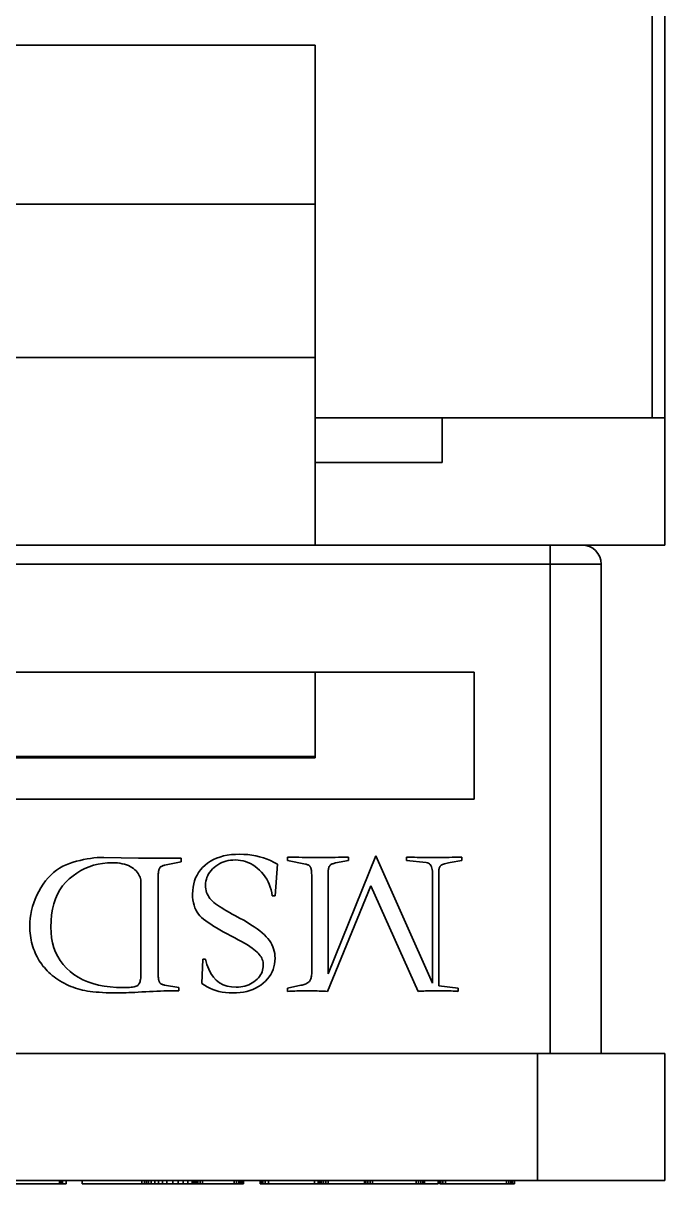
# Model space of a CAD drawing. Header units: millimetres. Extents: x -105 to 105, y -148 to 148.
# Drawn here: x 6.35 to 16.44, y 83.13 to 101.4 of the extents above; entities that cross this region are included whole.
import ezdxf

# ---------------------------------------------------------------- set-up
doc = ezdxf.new("R2010")
doc.units = ezdxf.units.MM
doc.layers.add('粗实线层', color=7, linetype='Continuous', lineweight=35)

msp = doc.modelspace()

# ---------------------------------------------------------------- linework, layer by layer
at = {"layer": '粗实线层', "color": 7, "lineweight": 35, "ltscale": 0.37}
for p, q in [((16.238, 95.184), (16.238, 110.984)), ((16.438, 95.184), (16.438, 110.984)), ((2.938, 101.05), (10.938, 101.05)), ((10.938, 101.05), (10.938, 98.55)), ((2.938, 98.55), (10.938, 98.55)), ((10.938, 98.55), (10.938, 96.137)), ((2.938, 96.137), (10.938, 96.137)), ((10.938, 96.137), (10.938, 93.184)), ((10.938, 95.184), (12.938, 95.184)), ((12.938, 94.484), (12.938, 95.184)), ((16.238, 95.184), (12.938, 95.184)), ((16.438, 95.184), (16.238, 95.184)), ((16.438, 93.184), (16.438, 95.184)), ((10.938, 94.484), (12.938, 94.484)), ((14.638, 93.184), (-0.762, 93.184)), ((14.188, 93.184), (16.438, 93.184)), ((14.638, 92.884), (14.638, 93.184)), ((15.138, 93.184), (14.638, 93.184)), ((14.638, 92.884), (-0.762, 92.884)), ((15.438, 92.884), (14.638, 92.884)), ((14.638, 85.184), (14.638, 92.884)), ((15.438, 85.184), (15.438, 92.884)), ((0.438, 91.184), (13.438, 91.184)), ((10.938, 91.184), (10.938, 89.858)), ((13.438, 91.184), (13.438, 89.184)), ((2.938, 89.858), (10.938, 89.858)), ((10.938, 89.837), (10.938, 89.858)), ((2.938, 89.837), (10.938, 89.837)), ((13.438, 89.184), (0.438, 89.184)), ((7.132, 88.193), (7.187, 88.209)), ((7.187, 88.209), (7.242, 88.223)), ((7.242, 88.223), (7.297, 88.236)), ((7.297, 88.236), (7.351, 88.246)), ((7.351, 88.246), (7.405, 88.254)), ((7.405, 88.254), (7.458, 88.261)), ((7.458, 88.261), (7.511, 88.266)), ((7.511, 88.266), (7.564, 88.268)), ((7.564, 88.268), (7.617, 88.269)), ((7.617, 88.269), (8.16, 88.256)), ((8.16, 88.256), (8.83, 88.256)), ((8.83, 88.202), (8.569, 88.145)), ((8.83, 88.256), (8.83, 88.202)), ((9.248, 88.18), (9.292, 88.209)), ((9.292, 88.209), (9.339, 88.235)), ((9.339, 88.235), (9.389, 88.257)), ((9.389, 88.257), (9.442, 88.276)), ((9.442, 88.276), (9.499, 88.292)), ((9.503, 88.2), (9.47, 88.187)), ((9.499, 88.292), (9.558, 88.304)), ((9.537, 88.21), (9.503, 88.2)), ((9.572, 88.219), (9.537, 88.21)), ((9.558, 88.304), (9.621, 88.313)), ((9.608, 88.224), (9.572, 88.219)), ((9.646, 88.228), (9.608, 88.224)), ((9.621, 88.313), (9.686, 88.318)), ((9.685, 88.229), (9.646, 88.228)), ((9.726, 88.228), (9.685, 88.229)), ((9.686, 88.318), (9.755, 88.32)), ((9.767, 88.223), (9.726, 88.228)), ((9.755, 88.32), (9.82, 88.318)), ((9.806, 88.215), (9.767, 88.223)), ((9.845, 88.204), (9.806, 88.215)), ((9.82, 88.318), (9.883, 88.313)), ((9.883, 88.189), (9.845, 88.204)), ((9.883, 88.313), (9.945, 88.305)), ((9.945, 88.305), (10.006, 88.294)), ((10.006, 88.294), (10.066, 88.28)), ((10.066, 88.28), (10.125, 88.263)), ((10.125, 88.263), (10.183, 88.242)), ((10.183, 88.242), (10.239, 88.219)), ((10.239, 88.219), (10.294, 88.192)), ((10.503, 88.222), (10.503, 88.276)), ((10.503, 88.276), (10.566, 88.274)), ((10.788, 88.165), (10.503, 88.222)), ((10.566, 88.274), (10.625, 88.272)), ((10.625, 88.272), (10.681, 88.271)), ((10.681, 88.271), (10.734, 88.27)), ((10.734, 88.27), (10.784, 88.268)), ((10.784, 88.268), (10.83, 88.268)), ((10.83, 88.268), (10.873, 88.267)), ((10.873, 88.267), (10.913, 88.266)), ((10.913, 88.266), (10.949, 88.266)), ((10.949, 88.266), (10.982, 88.266)), ((10.982, 88.266), (11.024, 88.266)), ((11.024, 88.266), (11.068, 88.266)), ((11.068, 88.266), (11.113, 88.267)), ((11.113, 88.267), (11.159, 88.268)), ((11.143, 86.436), (11.894, 88.293)), ((11.159, 88.268), (11.206, 88.268)), ((11.206, 88.268), (11.254, 88.27)), ((11.254, 88.27), (11.304, 88.271)), ((11.462, 88.222), (11.26, 88.182)), ((11.304, 88.271), (11.355, 88.272)), ((11.355, 88.272), (11.408, 88.274)), ((11.408, 88.274), (11.462, 88.276)), ((11.462, 88.276), (11.462, 88.222)), ((11.894, 88.293), (12.786, 86.292)), ((12.377, 88.222), (12.377, 88.276)), ((12.377, 88.276), (12.417, 88.274)), ((12.685, 88.189), (12.377, 88.222)), ((12.417, 88.274), (12.458, 88.272)), ((12.458, 88.272), (12.5, 88.271)), ((12.5, 88.271), (12.542, 88.27)), ((12.542, 88.27), (12.585, 88.268)), ((12.585, 88.268), (12.629, 88.268)), ((12.629, 88.268), (12.673, 88.267)), ((12.673, 88.267), (12.718, 88.266)), ((12.718, 88.266), (12.763, 88.266)), ((12.763, 88.266), (12.809, 88.266)), ((12.809, 88.266), (12.844, 88.266)), ((12.844, 88.266), (12.881, 88.266)), ((12.881, 88.266), (12.92, 88.267)), ((12.92, 88.267), (12.961, 88.268)), ((12.961, 88.268), (13.004, 88.268)), ((13.004, 88.268), (13.048, 88.27)), ((13.048, 88.27), (13.094, 88.271)), ((13.245, 88.222), (13.061, 88.189)), ((13.094, 88.271), (13.143, 88.272)), ((13.143, 88.272), (13.193, 88.274)), ((13.193, 88.274), (13.245, 88.276)), ((13.245, 88.276), (13.245, 88.222)), ((6.78, 87.992), (6.825, 88.033)), ((6.825, 88.033), (6.871, 88.069)), ((6.871, 88.069), (6.919, 88.102)), ((6.919, 88.102), (6.97, 88.13)), ((6.97, 88.13), (7.022, 88.155)), ((7.022, 88.155), (7.077, 88.175)), ((7.077, 88.175), (7.132, 88.193)), ((7.192, 88.024), (7.131, 87.981)), ((7.254, 88.062), (7.192, 88.024)), ((7.319, 88.094), (7.254, 88.062)), ((7.386, 88.122), (7.319, 88.094)), ((7.454, 88.145), (7.386, 88.122)), ((7.525, 88.163), (7.454, 88.145)), ((7.597, 88.175), (7.525, 88.163)), ((7.671, 88.183), (7.597, 88.175)), ((7.747, 88.186), (7.671, 88.183)), ((7.79, 88.185), (7.747, 88.186)), ((7.83, 88.182), (7.79, 88.185)), ((7.869, 88.177), (7.83, 88.182)), ((7.905, 88.171), (7.869, 88.177)), ((7.94, 88.162), (7.905, 88.171)), ((7.972, 88.152), (7.94, 88.162)), ((8.002, 88.14), (7.972, 88.152)), ((8.03, 88.127), (8.002, 88.14)), ((8.057, 88.111), (8.03, 88.127)), ((8.081, 88.093), (8.057, 88.111)), ((8.103, 88.075), (8.081, 88.093)), ((8.122, 88.056), (8.103, 88.075)), ((8.14, 88.037), (8.122, 88.056)), ((8.155, 88.017), (8.14, 88.037)), ((8.168, 87.997), (8.155, 88.017)), ((8.473, 88.025), (8.472, 88.009)), ((8.475, 88.04), (8.473, 88.025)), ((8.477, 88.053), (8.475, 88.04)), ((8.479, 88.065), (8.477, 88.053)), ((8.482, 88.076), (8.479, 88.065)), ((8.485, 88.086), (8.482, 88.076)), ((8.489, 88.094), (8.485, 88.086)), ((8.493, 88.102), (8.489, 88.094)), ((8.498, 88.108), (8.493, 88.102)), ((8.503, 88.114), (8.498, 88.108)), ((8.509, 88.12), (8.503, 88.114)), ((8.516, 88.125), (8.509, 88.12)), ((8.523, 88.129), (8.516, 88.125)), ((8.531, 88.134), (8.523, 88.129)), ((8.539, 88.137), (8.531, 88.134)), ((8.548, 88.14), (8.539, 88.137)), ((8.558, 88.143), (8.548, 88.14)), ((8.569, 88.145), (8.558, 88.143)), ((9.082, 87.991), (9.107, 88.034)), ((9.107, 88.034), (9.137, 88.074)), ((9.137, 88.074), (9.17, 88.111)), ((9.17, 88.111), (9.207, 88.147)), ((9.207, 88.147), (9.248, 88.18)), ((9.282, 88.037), (9.264, 88.01)), ((9.302, 88.063), (9.282, 88.037)), ((9.326, 88.088), (9.302, 88.063)), ((9.351, 88.112), (9.326, 88.088)), ((9.379, 88.134), (9.351, 88.112)), ((9.408, 88.154), (9.379, 88.134)), ((9.438, 88.172), (9.408, 88.154)), ((9.47, 88.187), (9.438, 88.172)), ((9.921, 88.172), (9.883, 88.189)), ((9.958, 88.151), (9.921, 88.172)), ((9.994, 88.127), (9.958, 88.151)), ((10.029, 88.1), (9.994, 88.127)), ((10.064, 88.07), (10.029, 88.1)), ((10.096, 88.037), (10.064, 88.07)), ((10.126, 88.003), (10.096, 88.037)), ((10.294, 88.192), (10.349, 88.162)), ((10.349, 88.162), (10.312, 87.663)), ((10.799, 88.163), (10.788, 88.165)), ((10.81, 88.159), (10.799, 88.163)), ((10.82, 88.155), (10.81, 88.159)), ((10.829, 88.151), (10.82, 88.155)), ((10.838, 88.147), (10.829, 88.151)), ((10.845, 88.141), (10.838, 88.147)), ((10.852, 88.136), (10.845, 88.141)), ((10.857, 88.13), (10.852, 88.136)), ((10.862, 88.124), (10.857, 88.13)), ((10.867, 88.117), (10.862, 88.124)), ((10.87, 88.109), (10.867, 88.117)), ((10.873, 88.1), (10.87, 88.109)), ((10.876, 88.09), (10.873, 88.1)), ((10.878, 88.078), (10.876, 88.09)), ((10.88, 88.064), (10.878, 88.078)), ((10.882, 88.05), (10.88, 88.064)), ((10.883, 88.034), (10.882, 88.05)), ((10.884, 88.017), (10.883, 88.034)), ((11.144, 88.038), (11.143, 88.02)), ((11.143, 88.02), (11.143, 88.001)), ((11.145, 88.054), (11.144, 88.038)), ((11.146, 88.069), (11.145, 88.054)), ((11.148, 88.082), (11.146, 88.069)), ((11.15, 88.095), (11.148, 88.082)), ((11.153, 88.106), (11.15, 88.095)), ((11.156, 88.116), (11.153, 88.106)), ((11.159, 88.125), (11.156, 88.116)), ((11.163, 88.132), (11.159, 88.125)), ((11.168, 88.138), (11.163, 88.132)), ((11.174, 88.145), (11.168, 88.138)), ((11.18, 88.151), (11.174, 88.145)), ((11.188, 88.156), (11.18, 88.151)), ((11.198, 88.161), (11.188, 88.156)), ((11.208, 88.166), (11.198, 88.161)), ((11.219, 88.171), (11.208, 88.166)), ((11.232, 88.175), (11.219, 88.171)), ((11.246, 88.179), (11.232, 88.175)), ((11.26, 88.182), (11.246, 88.179)), ((12.704, 88.185), (12.685, 88.189)), ((12.721, 88.179), (12.704, 88.185)), ((12.736, 88.17), (12.721, 88.179)), ((12.749, 88.157), (12.736, 88.17)), ((12.761, 88.142), (12.749, 88.157)), ((12.77, 88.124), (12.761, 88.142)), ((12.777, 88.103), (12.77, 88.124)), ((12.782, 88.078), (12.777, 88.103)), ((12.785, 88.051), (12.782, 88.078)), ((12.786, 88.021), (12.785, 88.051)), ((12.786, 86.292), (12.786, 88.021)), ((12.884, 88.052), (12.883, 88.037)), ((12.883, 88.037), (12.883, 88.021)), ((12.883, 88.021), (12.883, 86.251)), ((12.885, 88.065), (12.884, 88.052)), ((12.887, 88.078), (12.885, 88.065)), ((12.889, 88.09), (12.887, 88.078)), ((12.892, 88.1), (12.889, 88.09)), ((12.895, 88.11), (12.892, 88.1)), ((12.899, 88.119), (12.895, 88.11)), ((12.903, 88.127), (12.899, 88.119)), ((12.908, 88.134), (12.903, 88.127)), ((12.914, 88.14), (12.908, 88.134)), ((12.922, 88.146), (12.914, 88.14)), ((12.932, 88.152), (12.922, 88.146)), ((12.944, 88.158), (12.932, 88.152)), ((12.959, 88.163), (12.944, 88.158)), ((12.975, 88.169), (12.959, 88.163)), ((12.993, 88.174), (12.975, 88.169)), ((13.014, 88.179), (12.993, 88.174)), ((13.036, 88.184), (13.014, 88.179)), ((13.061, 88.189), (13.036, 88.184)), ((6.624, 87.792), (6.66, 87.848)), ((6.66, 87.848), (6.698, 87.9)), ((6.698, 87.9), (6.738, 87.948)), ((6.738, 87.948), (6.78, 87.992)), ((7.017, 87.879), (6.967, 87.821)), ((7.072, 87.932), (7.017, 87.879)), ((7.131, 87.981), (7.072, 87.932)), ((8.178, 87.977), (8.168, 87.997)), ((8.186, 87.957), (8.178, 87.977)), ((8.192, 87.936), (8.186, 87.957)), ((8.195, 87.915), (8.192, 87.936)), ((8.196, 87.894), (8.195, 87.915)), ((8.196, 86.419), (8.196, 87.894)), ((8.472, 87.993), (8.471, 87.974)), ((8.471, 87.974), (8.471, 86.419)), ((8.472, 88.009), (8.472, 87.993)), ((9.019, 87.801), (9.029, 87.852)), ((9.029, 87.852), (9.042, 87.901)), ((9.042, 87.901), (9.06, 87.947)), ((9.06, 87.947), (9.082, 87.991)), ((9.217, 87.863), (9.216, 87.83)), ((9.221, 87.894), (9.217, 87.863)), ((9.228, 87.925), (9.221, 87.894)), ((9.237, 87.954), (9.228, 87.925)), ((9.25, 87.983), (9.237, 87.954)), ((9.264, 88.01), (9.25, 87.983)), ((10.154, 87.966), (10.126, 88.003)), ((10.178, 87.928), (10.154, 87.966)), ((10.199, 87.888), (10.178, 87.928)), ((10.218, 87.847), (10.199, 87.888)), ((10.234, 87.803), (10.218, 87.847)), ((10.885, 87.998), (10.884, 88.017)), ((10.885, 87.978), (10.885, 87.998)), ((10.885, 86.456), (10.885, 87.978)), ((11.143, 88.001), (11.143, 86.436)), ((6.535, 87.615), (6.562, 87.675)), ((6.562, 87.675), (6.591, 87.733)), ((6.591, 87.733), (6.624, 87.792)), ((6.886, 87.689), (6.854, 87.616)), ((6.924, 87.758), (6.886, 87.689)), ((6.967, 87.821), (6.924, 87.758)), ((9.011, 87.693), (9.013, 87.748)), ((9.012, 87.645), (9.011, 87.693)), ((9.013, 87.748), (9.019, 87.801)), ((9.216, 87.83), (9.217, 87.801)), ((9.217, 87.801), (9.22, 87.773)), ((9.22, 87.773), (9.225, 87.746)), ((9.225, 87.746), (9.233, 87.72)), ((9.233, 87.72), (9.243, 87.694)), ((9.243, 87.694), (9.255, 87.67)), ((9.255, 87.67), (9.269, 87.647)), ((10.247, 87.758), (10.234, 87.803)), ((10.257, 87.711), (10.247, 87.758)), ((10.265, 87.663), (10.257, 87.711)), ((10.312, 87.663), (10.265, 87.663)), ((11.814, 87.823), (11.136, 86.161)), ((12.558, 86.161), (11.814, 87.823)), ((6.478, 87.435), (6.494, 87.495)), ((6.494, 87.495), (6.513, 87.556)), ((6.513, 87.556), (6.535, 87.615)), ((6.828, 87.538), (6.808, 87.454)), ((6.854, 87.616), (6.828, 87.538)), ((9.017, 87.6), (9.012, 87.645)), ((9.024, 87.557), (9.017, 87.6)), ((9.034, 87.516), (9.024, 87.557)), ((9.047, 87.478), (9.034, 87.516)), ((9.062, 87.443), (9.047, 87.478)), ((9.269, 87.647), (9.285, 87.624)), ((9.285, 87.624), (9.304, 87.603)), ((9.304, 87.603), (9.325, 87.582)), ((9.325, 87.582), (9.348, 87.562)), ((9.348, 87.562), (9.374, 87.541)), ((9.374, 87.541), (9.403, 87.519)), ((9.403, 87.519), (9.434, 87.497)), ((9.434, 87.497), (9.469, 87.474)), ((9.469, 87.474), (9.507, 87.451)), ((6.452, 87.249), (6.457, 87.312)), ((6.457, 87.312), (6.466, 87.373)), ((6.466, 87.373), (6.478, 87.435)), ((6.793, 87.366), (6.785, 87.272)), ((6.808, 87.454), (6.793, 87.366)), ((9.081, 87.409), (9.062, 87.443)), ((9.102, 87.378), (9.081, 87.409)), ((9.126, 87.35), (9.102, 87.378)), ((9.154, 87.324), (9.126, 87.35)), ((9.184, 87.299), (9.154, 87.324)), ((9.218, 87.273), (9.184, 87.299)), ((9.507, 87.451), (9.547, 87.427)), ((9.547, 87.427), (9.59, 87.402)), ((9.59, 87.402), (9.636, 87.377)), ((9.636, 87.377), (9.685, 87.351)), ((9.685, 87.351), (9.752, 87.315)), ((9.752, 87.315), (9.816, 87.28)), ((6.45, 87.187), (6.452, 87.249)), ((6.451, 87.149), (6.45, 87.187)), ((6.452, 87.112), (6.451, 87.149)), ((6.455, 87.076), (6.452, 87.112)), ((6.785, 87.272), (6.782, 87.173)), ((6.782, 87.173), (6.785, 87.087)), ((9.255, 87.246), (9.218, 87.273)), ((9.296, 87.218), (9.255, 87.246)), ((9.34, 87.19), (9.296, 87.218)), ((9.388, 87.161), (9.34, 87.19)), ((9.439, 87.131), (9.388, 87.161)), ((9.494, 87.1), (9.439, 87.131)), ((9.816, 87.28), (9.875, 87.245)), ((9.875, 87.245), (9.93, 87.211)), ((9.93, 87.211), (9.981, 87.178)), ((9.981, 87.178), (10.027, 87.146)), ((10.027, 87.146), (10.069, 87.114)), ((10.069, 87.114), (10.108, 87.083)), ((6.46, 87.04), (6.455, 87.076)), ((6.465, 87.004), (6.46, 87.04)), ((6.472, 86.969), (6.465, 87.004)), ((6.48, 86.934), (6.472, 86.969)), ((6.489, 86.899), (6.48, 86.934)), ((6.785, 87.087), (6.794, 87.004)), ((6.794, 87.004), (6.809, 86.925)), ((6.809, 86.925), (6.83, 86.849)), ((9.553, 87.068), (9.494, 87.1)), ((9.614, 87.036), (9.553, 87.068)), ((9.675, 87.004), (9.614, 87.036)), ((9.731, 86.974), (9.675, 87.004)), ((9.782, 86.945), (9.731, 86.974)), ((9.83, 86.918), (9.782, 86.945)), ((10.108, 87.083), (10.141, 87.052)), ((10.141, 87.052), (10.171, 87.022)), ((10.171, 87.022), (10.197, 86.992)), ((10.197, 86.992), (10.22, 86.962)), ((10.22, 86.962), (10.241, 86.93)), ((10.241, 86.93), (10.259, 86.897)), ((6.499, 86.865), (6.489, 86.899)), ((6.51, 86.831), (6.499, 86.865)), ((6.523, 86.798), (6.51, 86.831)), ((6.536, 86.766), (6.523, 86.798)), ((6.551, 86.734), (6.536, 86.766)), ((6.83, 86.849), (6.857, 86.778)), ((6.857, 86.778), (6.89, 86.71)), ((9.873, 86.892), (9.83, 86.918)), ((9.912, 86.867), (9.873, 86.892)), ((9.947, 86.843), (9.912, 86.867)), ((9.977, 86.821), (9.947, 86.843)), ((10.003, 86.8), (9.977, 86.821)), ((10.025, 86.781), (10.003, 86.8)), ((10.044, 86.762), (10.025, 86.781)), ((10.061, 86.743), (10.044, 86.762)), ((10.076, 86.723), (10.061, 86.743)), ((10.259, 86.897), (10.274, 86.864)), ((10.274, 86.864), (10.286, 86.83)), ((10.286, 86.83), (10.296, 86.794)), ((10.296, 86.794), (10.303, 86.758)), ((10.303, 86.758), (10.307, 86.722)), ((6.566, 86.703), (6.551, 86.734)), ((6.583, 86.673), (6.566, 86.703)), ((6.6, 86.644), (6.583, 86.673)), ((6.619, 86.615), (6.6, 86.644)), ((6.638, 86.588), (6.619, 86.615)), ((6.658, 86.561), (6.638, 86.588)), ((6.68, 86.535), (6.658, 86.561)), ((6.89, 86.71), (6.93, 86.646)), ((6.93, 86.646), (6.975, 86.585)), ((6.975, 86.585), (7.026, 86.529)), ((9.159, 86.285), (9.172, 86.667)), ((9.172, 86.667), (9.216, 86.667)), ((9.216, 86.667), (9.238, 86.584)), ((9.238, 86.584), (9.266, 86.509)), ((10.088, 86.703), (10.076, 86.723)), ((10.099, 86.683), (10.088, 86.703)), ((10.108, 86.662), (10.099, 86.683)), ((10.115, 86.641), (10.108, 86.662)), ((10.12, 86.62), (10.115, 86.641)), ((10.123, 86.598), (10.12, 86.62)), ((10.124, 86.576), (10.123, 86.598)), ((10.123, 86.549), (10.124, 86.576)), ((10.301, 86.592), (10.292, 86.548)), ((10.307, 86.637), (10.301, 86.592)), ((10.307, 86.722), (10.308, 86.684)), ((10.308, 86.684), (10.307, 86.637)), ((6.702, 86.509), (6.68, 86.535)), ((6.726, 86.484), (6.702, 86.509)), ((6.75, 86.46), (6.726, 86.484)), ((6.776, 86.436), (6.75, 86.46)), ((6.804, 86.413), (6.776, 86.436)), ((6.832, 86.391), (6.804, 86.413)), ((6.862, 86.37), (6.832, 86.391)), ((7.026, 86.529), (7.084, 86.476)), ((7.084, 86.476), (7.146, 86.428)), ((7.146, 86.428), (7.214, 86.384)), ((7.214, 86.384), (7.286, 86.346)), ((8.195, 86.372), (8.196, 86.394)), ((8.196, 86.394), (8.196, 86.419)), ((8.471, 86.419), (8.472, 86.403)), ((8.472, 86.403), (8.472, 86.389)), ((8.472, 86.389), (8.473, 86.375)), ((8.473, 86.375), (8.475, 86.362)), ((9.266, 86.509), (9.3, 86.443)), ((9.3, 86.443), (9.339, 86.386)), ((9.339, 86.386), (9.385, 86.338)), ((10.025, 86.353), (10.046, 86.375)), ((10.046, 86.375), (10.064, 86.397)), ((10.064, 86.397), (10.08, 86.421)), ((10.08, 86.421), (10.093, 86.445)), ((10.093, 86.445), (10.104, 86.47)), ((10.104, 86.47), (10.113, 86.495)), ((10.113, 86.495), (10.119, 86.522)), ((10.119, 86.522), (10.123, 86.549)), ((10.218, 86.392), (10.19, 86.357)), ((10.242, 86.428), (10.218, 86.392)), ((10.262, 86.467), (10.242, 86.428)), ((10.279, 86.507), (10.262, 86.467)), ((10.292, 86.548), (10.279, 86.507)), ((10.876, 86.373), (10.879, 86.387)), ((10.879, 86.387), (10.882, 86.403)), ((10.882, 86.403), (10.883, 86.419)), ((10.883, 86.419), (10.885, 86.437)), ((10.885, 86.437), (10.885, 86.456)), ((6.893, 86.348), (6.862, 86.37)), ((6.925, 86.328), (6.893, 86.348)), ((6.958, 86.308), (6.925, 86.328)), ((6.992, 86.289), (6.958, 86.308)), ((7.026, 86.272), (6.992, 86.289)), ((7.061, 86.255), (7.026, 86.272)), ((7.097, 86.24), (7.061, 86.255)), ((7.133, 86.226), (7.097, 86.24)), ((7.169, 86.213), (7.133, 86.226)), ((7.206, 86.202), (7.169, 86.213)), ((7.243, 86.191), (7.206, 86.202)), ((7.28, 86.182), (7.243, 86.191)), ((7.286, 86.346), (7.362, 86.313)), ((7.362, 86.313), (7.444, 86.285)), ((7.444, 86.285), (7.53, 86.262)), ((7.53, 86.262), (7.621, 86.244)), ((7.621, 86.244), (7.716, 86.231)), ((7.716, 86.231), (7.817, 86.224)), ((7.817, 86.224), (7.922, 86.221)), ((7.922, 86.221), (7.956, 86.222)), ((7.956, 86.222), (7.989, 86.223)), ((7.989, 86.223), (8.018, 86.224)), ((8.018, 86.224), (8.045, 86.227)), ((8.045, 86.227), (8.069, 86.23)), ((8.069, 86.23), (8.091, 86.234)), ((8.091, 86.234), (8.109, 86.238)), ((8.109, 86.238), (8.125, 86.244)), ((8.125, 86.244), (8.139, 86.25)), ((8.139, 86.25), (8.15, 86.256)), ((8.15, 86.256), (8.158, 86.264)), ((8.158, 86.264), (8.166, 86.274)), ((8.166, 86.274), (8.174, 86.286)), ((8.174, 86.286), (8.18, 86.299)), ((8.18, 86.299), (8.185, 86.315)), ((8.185, 86.315), (8.189, 86.332)), ((8.189, 86.332), (8.192, 86.351)), ((8.192, 86.351), (8.195, 86.372)), ((8.475, 86.362), (8.476, 86.35)), ((8.476, 86.35), (8.479, 86.339)), ((8.479, 86.339), (8.481, 86.329)), ((8.481, 86.329), (8.484, 86.32)), ((8.484, 86.32), (8.488, 86.312)), ((8.488, 86.312), (8.491, 86.305)), ((8.491, 86.305), (8.496, 86.298)), ((8.496, 86.298), (8.501, 86.292)), ((8.501, 86.292), (8.507, 86.287)), ((8.507, 86.287), (8.513, 86.282)), ((8.513, 86.282), (8.521, 86.277)), ((8.521, 86.277), (8.529, 86.273)), ((8.529, 86.273), (8.538, 86.27)), ((8.538, 86.27), (8.547, 86.266)), ((8.547, 86.266), (8.558, 86.264)), ((8.558, 86.264), (8.569, 86.261)), ((8.569, 86.261), (8.797, 86.221)), ((8.797, 86.221), (8.797, 86.168)), ((9.198, 86.257), (9.159, 86.285)), ((9.239, 86.232), (9.198, 86.257)), ((9.283, 86.21), (9.239, 86.232)), ((9.328, 86.19), (9.283, 86.21)), ((9.385, 86.338), (9.436, 86.298)), ((9.436, 86.298), (9.493, 86.267)), ((9.493, 86.267), (9.556, 86.245)), ((9.556, 86.245), (9.624, 86.232)), ((9.624, 86.232), (9.698, 86.228)), ((9.698, 86.228), (9.734, 86.229)), ((9.734, 86.229), (9.768, 86.232)), ((9.768, 86.232), (9.802, 86.237)), ((9.802, 86.237), (9.834, 86.244)), ((9.834, 86.244), (9.865, 86.254)), ((9.865, 86.254), (9.894, 86.265)), ((9.894, 86.265), (9.923, 86.279)), ((9.959, 86.193), (9.912, 86.176)), ((9.923, 86.279), (9.95, 86.294)), ((9.95, 86.294), (9.977, 86.312)), ((10.003, 86.213), (9.959, 86.193)), ((9.977, 86.312), (10.002, 86.332)), ((10.002, 86.332), (10.025, 86.353)), ((10.046, 86.236), (10.003, 86.213)), ((10.086, 86.262), (10.046, 86.236)), ((10.124, 86.292), (10.086, 86.262)), ((10.159, 86.323), (10.124, 86.292)), ((10.19, 86.357), (10.159, 86.323)), ((10.506, 86.214), (10.714, 86.258)), ((10.506, 86.161), (10.506, 86.214)), ((10.714, 86.258), (10.733, 86.262)), ((10.733, 86.262), (10.75, 86.267)), ((10.75, 86.267), (10.767, 86.272)), ((10.767, 86.272), (10.782, 86.277)), ((10.782, 86.277), (10.796, 86.283)), ((10.796, 86.283), (10.809, 86.289)), ((10.809, 86.289), (10.821, 86.296)), ((10.821, 86.296), (10.831, 86.303)), ((10.831, 86.303), (10.84, 86.311)), ((10.84, 86.311), (10.848, 86.318)), ((10.848, 86.318), (10.855, 86.327)), ((10.855, 86.327), (10.861, 86.337)), ((10.861, 86.337), (10.867, 86.348)), ((10.867, 86.348), (10.872, 86.36)), ((10.872, 86.36), (10.876, 86.373)), ((12.883, 86.251), (13.188, 86.214)), ((13.188, 86.214), (13.188, 86.161)), ((7.318, 86.174), (7.28, 86.182)), ((7.358, 86.167), (7.318, 86.174)), ((7.4, 86.161), (7.358, 86.167)), ((7.445, 86.155), (7.4, 86.161)), ((7.493, 86.151), (7.445, 86.155)), ((7.544, 86.147), (7.493, 86.151)), ((7.597, 86.143), (7.544, 86.147)), ((7.653, 86.141), (7.597, 86.143)), ((7.712, 86.139), (7.653, 86.141)), ((7.773, 86.138), (7.712, 86.139)), ((7.838, 86.137), (7.773, 86.138)), ((7.865, 86.138), (7.838, 86.137)), ((7.896, 86.138), (7.865, 86.138)), ((7.931, 86.139), (7.896, 86.138)), ((7.969, 86.14), (7.931, 86.139)), ((8.01, 86.142), (7.969, 86.14)), ((8.056, 86.144), (8.01, 86.142)), ((8.105, 86.146), (8.056, 86.144)), ((8.157, 86.149), (8.105, 86.146)), ((8.214, 86.152), (8.157, 86.149)), ((8.274, 86.156), (8.214, 86.152)), ((8.334, 86.159), (8.274, 86.156)), ((8.393, 86.162), (8.334, 86.159)), ((8.45, 86.165), (8.393, 86.162)), ((8.505, 86.167), (8.45, 86.165)), ((8.559, 86.168), (8.505, 86.167)), ((8.61, 86.169), (8.559, 86.168)), ((8.659, 86.169), (8.61, 86.169)), ((8.707, 86.169), (8.659, 86.169)), ((8.753, 86.169), (8.707, 86.169)), ((8.797, 86.168), (8.753, 86.169)), ((9.376, 86.174), (9.328, 86.19)), ((9.425, 86.161), (9.376, 86.174)), ((9.477, 86.151), (9.425, 86.161)), ((9.531, 86.143), (9.477, 86.151)), ((9.587, 86.139), (9.531, 86.143)), ((9.645, 86.137), (9.587, 86.139)), ((9.703, 86.139), (9.645, 86.137)), ((9.758, 86.144), (9.703, 86.139)), ((9.812, 86.151), (9.758, 86.144)), ((9.863, 86.162), (9.812, 86.151)), ((9.912, 86.176), (9.863, 86.162)), ((10.535, 86.163), (10.506, 86.161)), ((10.563, 86.164), (10.535, 86.163)), ((10.592, 86.166), (10.563, 86.164)), ((10.622, 86.167), (10.592, 86.166)), ((10.652, 86.168), (10.622, 86.167)), ((10.682, 86.169), (10.652, 86.168)), ((10.713, 86.17), (10.682, 86.169)), ((10.744, 86.17), (10.713, 86.17)), ((10.776, 86.171), (10.744, 86.17)), ((10.808, 86.171), (10.776, 86.171)), ((10.841, 86.171), (10.808, 86.171)), ((10.874, 86.17), (10.841, 86.171)), ((10.906, 86.17), (10.874, 86.17)), ((10.939, 86.169), (10.906, 86.17)), ((10.972, 86.168), (10.939, 86.169)), ((11.005, 86.167), (10.972, 86.168)), ((11.038, 86.166), (11.005, 86.167)), ((11.071, 86.164), (11.038, 86.166)), ((11.104, 86.163), (11.071, 86.164)), ((11.136, 86.161), (11.104, 86.163)), ((12.576, 86.163), (12.558, 86.161)), ((12.597, 86.164), (12.576, 86.163)), ((12.621, 86.166), (12.597, 86.164)), ((12.647, 86.167), (12.621, 86.166)), ((12.677, 86.168), (12.647, 86.167)), ((12.709, 86.169), (12.677, 86.168)), ((12.744, 86.17), (12.709, 86.169)), ((12.782, 86.17), (12.744, 86.17)), ((12.823, 86.171), (12.782, 86.17)), ((12.866, 86.171), (12.823, 86.171)), ((12.917, 86.171), (12.866, 86.171)), ((12.964, 86.17), (12.917, 86.171)), ((13.006, 86.17), (12.964, 86.17)), ((13.045, 86.169), (13.006, 86.17)), ((13.079, 86.168), (13.045, 86.169)), ((13.109, 86.167), (13.079, 86.168)), ((13.135, 86.166), (13.109, 86.167)), ((13.157, 86.164), (13.135, 86.166)), ((13.174, 86.163), (13.157, 86.164)), ((13.188, 86.161), (13.174, 86.163)), ((14.438, 85.184), (-0.562, 85.184)), ((14.438, 83.184), (14.438, 85.184)), ((16.438, 85.184), (14.438, 85.184)), ((16.438, 83.184), (16.438, 85.184)), ((14.438, 83.184), (-0.562, 83.184)), ((5.542, 83.134), (6.921, 83.134)), ((6.92, 83.134), (6.931, 83.134)), ((6.921, 83.184), (6.921, 83.134)), ((6.931, 83.184), (6.931, 83.134)), ((6.931, 83.134), (6.941, 83.134)), ((6.941, 83.184), (6.941, 83.134)), ((6.941, 83.134), (6.95, 83.134)), ((6.95, 83.184), (6.95, 83.134)), ((6.95, 83.134), (6.957, 83.134)), ((6.957, 83.184), (6.957, 83.134)), ((6.957, 83.134), (6.964, 83.134)), ((6.964, 83.184), (6.964, 83.134)), ((6.964, 83.134), (7.025, 83.134)), ((7.025, 83.184), (7.025, 83.134)), ((7.276, 83.184), (7.276, 83.134)), ((7.276, 83.134), (7.327, 83.134)), ((7.327, 83.134), (7.379, 83.134)), ((7.379, 83.134), (7.43, 83.134)), ((7.43, 83.134), (7.482, 83.134)), ((7.482, 83.134), (7.534, 83.134)), ((7.534, 83.134), (7.586, 83.134)), ((7.586, 83.134), (7.639, 83.134)), ((7.639, 83.134), (7.692, 83.134)), ((7.692, 83.134), (7.745, 83.134)), ((7.745, 83.134), (7.798, 83.134)), ((7.798, 83.134), (7.872, 83.134)), ((7.872, 83.134), (7.941, 83.134)), ((7.941, 83.134), (8.005, 83.134)), ((8.005, 83.134), (8.065, 83.134)), ((8.065, 83.134), (8.119, 83.134)), ((8.119, 83.134), (8.169, 83.134)), ((8.169, 83.134), (8.214, 83.134)), ((8.214, 83.184), (8.214, 83.134)), ((8.214, 83.134), (8.254, 83.134)), ((8.254, 83.184), (8.254, 83.134)), ((8.254, 83.134), (8.289, 83.134)), ((8.289, 83.184), (8.289, 83.134)), ((8.289, 83.134), (8.319, 83.134)), ((8.319, 83.184), (8.319, 83.134)), ((8.319, 83.134), (8.359, 83.134)), ((8.359, 83.184), (8.359, 83.134)), ((8.359, 83.134), (8.416, 83.134)), ((8.416, 83.184), (8.416, 83.134)), ((8.416, 83.134), (8.476, 83.134)), ((8.476, 83.184), (8.476, 83.134)), ((8.476, 83.134), (8.54, 83.134)), ((8.54, 83.184), (8.54, 83.134)), ((8.54, 83.134), (8.609, 83.134)), ((8.609, 83.184), (8.609, 83.134)), ((8.609, 83.134), (8.7, 83.134)), ((8.7, 83.184), (8.7, 83.134)), ((8.7, 83.134), (8.785, 83.134)), ((8.785, 83.184), (8.785, 83.134)), ((8.785, 83.134), (8.864, 83.134)), ((8.864, 83.184), (8.864, 83.134)), ((8.864, 83.134), (8.936, 83.134)), ((8.936, 83.184), (8.936, 83.134)), ((8.936, 83.134), (9.003, 83.134)), ((9.003, 83.184), (9.003, 83.134)), ((9.003, 83.134), (9.022, 83.134)), ((9.022, 83.184), (9.022, 83.134)), ((9.022, 83.134), (9.042, 83.134)), ((9.042, 83.184), (9.042, 83.134)), ((9.042, 83.134), (9.067, 83.134)), ((9.067, 83.184), (9.067, 83.134)), ((9.067, 83.134), (9.096, 83.134)), ((9.096, 83.184), (9.096, 83.134)), ((9.096, 83.134), (9.129, 83.134)), ((9.129, 83.184), (9.129, 83.134)), ((9.129, 83.134), (9.167, 83.134)), ((9.167, 83.184), (9.167, 83.134)), ((9.167, 83.134), (9.208, 83.134)), ((9.208, 83.134), (9.254, 83.134)), ((9.254, 83.134), (9.304, 83.134)), ((9.304, 83.134), (9.358, 83.134)), ((9.358, 83.134), (9.416, 83.134)), ((9.416, 83.134), (9.474, 83.134)), ((9.474, 83.134), (9.528, 83.134)), ((9.528, 83.134), (9.578, 83.134)), ((9.578, 83.134), (9.624, 83.134)), ((9.624, 83.134), (9.666, 83.134)), ((9.666, 83.184), (9.666, 83.134)), ((9.666, 83.134), (9.704, 83.134)), ((9.704, 83.184), (9.704, 83.134)), ((9.704, 83.134), (9.737, 83.134)), ((9.737, 83.184), (9.737, 83.134)), ((9.737, 83.134), (9.767, 83.134)), ((9.767, 83.184), (9.767, 83.134)), ((9.767, 83.134), (9.792, 83.134)), ((9.792, 83.184), (9.792, 83.134)), ((9.792, 83.134), (9.814, 83.134)), ((9.814, 83.184), (9.814, 83.134)), ((10.072, 83.184), (10.072, 83.134)), ((10.072, 83.134), (10.088, 83.134)), ((10.088, 83.184), (10.088, 83.134)), ((10.088, 83.134), (10.115, 83.134)), ((10.115, 83.184), (10.115, 83.134)), ((10.115, 83.134), (10.155, 83.134)), ((10.155, 83.184), (10.155, 83.134)), ((10.155, 83.134), (10.206, 83.134)), ((10.206, 83.184), (10.206, 83.134)), ((10.206, 83.134), (10.27, 83.134)), ((10.27, 83.134), (10.346, 83.134)), ((10.346, 83.134), (10.434, 83.134)), ((10.434, 83.134), (10.534, 83.134)), ((10.534, 83.134), (10.647, 83.134)), ((10.647, 83.134), (10.771, 83.134)), ((10.771, 83.134), (10.803, 83.134)), ((10.803, 83.134), (10.835, 83.134)), ((10.835, 83.134), (10.866, 83.134)), ((10.866, 83.134), (10.897, 83.134)), ((10.897, 83.134), (10.927, 83.134)), ((10.927, 83.184), (10.927, 83.134)), ((10.927, 83.134), (10.956, 83.134)), ((10.956, 83.134), (10.985, 83.134)), ((10.985, 83.184), (10.985, 83.134)), ((10.985, 83.134), (11.013, 83.134)), ((11.013, 83.184), (11.013, 83.134)), ((11.013, 83.134), (11.041, 83.134)), ((11.041, 83.184), (11.041, 83.134)), ((11.041, 83.134), (11.069, 83.134)), ((11.069, 83.184), (11.069, 83.134)), ((11.071, 83.184), (11.071, 83.134)), ((11.071, 83.134), (11.108, 83.134)), ((11.108, 83.184), (11.108, 83.134)), ((11.108, 83.134), (11.146, 83.134)), ((11.146, 83.184), (11.146, 83.134)), ((11.146, 83.134), (11.713, 83.134)), ((11.713, 83.184), (11.713, 83.134)), ((11.713, 83.134), (11.738, 83.134)), ((11.738, 83.184), (11.738, 83.134)), ((11.738, 83.134), (11.768, 83.134)), ((11.768, 83.184), (11.768, 83.134)), ((11.768, 83.134), (11.803, 83.134)), ((11.803, 83.184), (11.803, 83.134)), ((11.803, 83.134), (11.843, 83.134)), ((11.843, 83.184), (11.843, 83.134)), ((11.843, 83.134), (11.887, 83.134)), ((11.887, 83.134), (11.937, 83.134)), ((11.937, 83.134), (11.991, 83.134)), ((11.991, 83.134), (12.051, 83.134)), ((12.051, 83.134), (12.115, 83.134)), ((12.115, 83.134), (12.185, 83.134)), ((12.185, 83.134), (12.254, 83.134)), ((12.254, 83.134), (12.318, 83.134)), ((12.318, 83.134), (12.378, 83.134)), ((12.378, 83.134), (12.432, 83.134)), ((12.432, 83.134), (12.482, 83.134)), ((12.482, 83.134), (12.527, 83.134)), ((12.527, 83.184), (12.527, 83.134)), ((12.527, 83.134), (12.566, 83.134)), ((12.566, 83.184), (12.566, 83.134)), ((12.566, 83.134), (12.601, 83.134)), ((12.601, 83.184), (12.601, 83.134)), ((12.601, 83.134), (12.631, 83.134)), ((12.631, 83.184), (12.631, 83.134)), ((12.631, 83.134), (12.656, 83.134)), ((12.656, 83.184), (12.656, 83.134)), ((12.66, 83.184), (12.66, 83.134)), ((12.66, 83.134), (12.675, 83.134)), ((12.675, 83.134), (12.876, 83.134)), ((12.876, 83.184), (12.876, 83.134)), ((12.899, 83.184), (12.899, 83.134)), ((12.899, 83.134), (12.915, 83.134)), ((12.915, 83.184), (12.915, 83.134)), ((12.915, 83.134), (12.945, 83.134)), ((12.945, 83.184), (12.945, 83.134)), ((12.945, 83.134), (12.99, 83.134)), ((12.99, 83.184), (12.99, 83.134)), ((12.99, 83.134), (13.049, 83.134)), ((13.049, 83.134), (13.123, 83.134)), ((13.123, 83.134), (13.211, 83.134)), ((13.211, 83.134), (13.314, 83.134)), ((13.314, 83.134), (13.432, 83.134)), ((13.432, 83.134), (13.564, 83.134)), ((13.564, 83.134), (13.71, 83.134)), ((13.71, 83.134), (13.755, 83.134)), ((13.755, 83.134), (13.797, 83.134)), ((13.797, 83.134), (13.838, 83.134)), ((13.838, 83.134), (13.877, 83.134)), ((13.877, 83.134), (13.915, 83.134)), ((13.915, 83.134), (13.95, 83.134)), ((13.95, 83.184), (13.95, 83.134)), ((13.95, 83.134), (13.984, 83.134)), ((13.984, 83.184), (13.984, 83.134)), ((13.984, 83.134), (14.015, 83.134)), ((14.015, 83.184), (14.015, 83.134)), ((14.015, 83.134), (14.045, 83.134)), ((14.045, 83.184), (14.045, 83.134)), ((14.045, 83.134), (14.073, 83.134)), ((14.073, 83.184), (14.073, 83.134)), ((16.438, 83.184), (14.438, 83.184))]:
    msp.add_line(p, q, dxfattribs=at)
msp.add_arc((15.138, 92.884), 0.3, 360, 90, dxfattribs=at)

doc.saveas('drawing.dxf')
